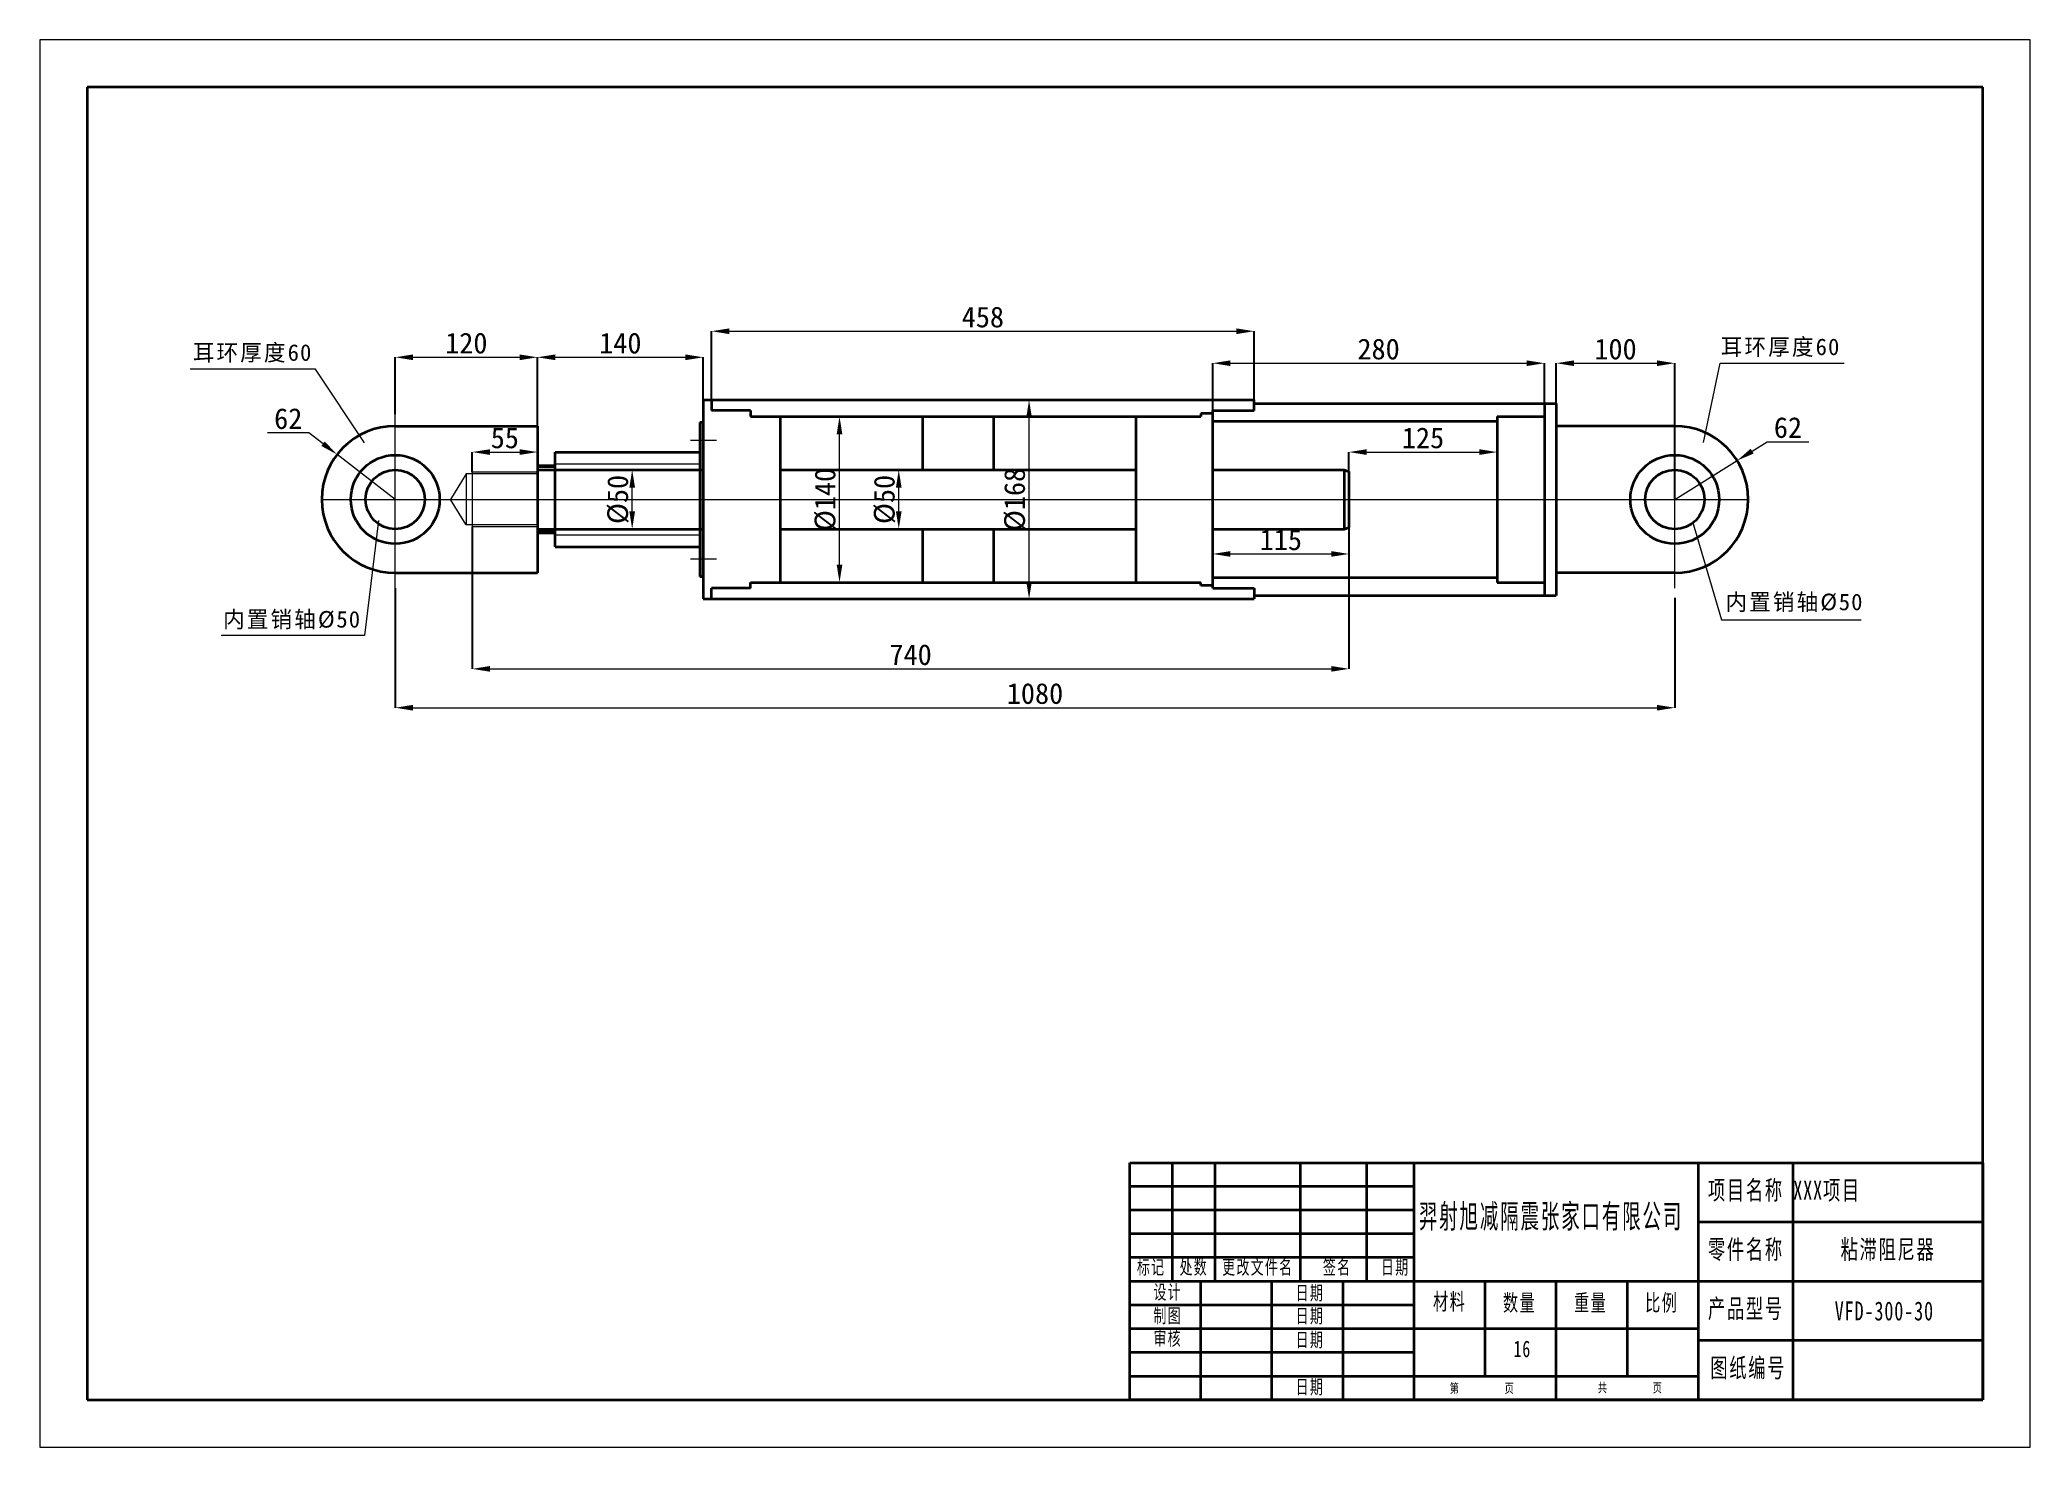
# Model space of a CAD drawing. Header units: metres. Extents: x -775 to 905, y -800 to 388.
import ezdxf

# ---------------------------------------------------------------- set-up
doc = ezdxf.new("R2010")
doc.units = ezdxf.units.M
doc.linetypes.add('点画线', pattern=[324, 162, 108, 18, 18, 18])
doc.linetypes.add('虚线', pattern=[36, 18, 9, 9])
for name, color, linetype, lineweight in [('中心线层', 1, '点画线', 18), ('尺寸线层', 3, 'Continuous', 18), ('粗实线层', 7, 'Continuous', 35), ('细实线层', 7, 'Continuous', 18), ('虚线层', 6, '虚线', 18)]:
    doc.layers.add(name, color=color, linetype=linetype, lineweight=lineweight)
doc.dimstyles.new('CUSTOM_DIMSTYLE', dxfattribs={"dimscale": 5, "dimtxt": 3.5, "dimasz": 3, "dimexe": 1.25, "dimexo": 0, "dimtad": 1, "dimdsep": 46, "dimcen": 2.5, "dimclrd": 3, "dimadec": 3, "dimazin": 3, "dimtfac": 1, "dimtmove": 0, "dimatfit": 3, "dimlwd": 0})

# ---------------------------------------------------------------- blocks, each defined once
blk = doc.blocks.new('$CAXA_FRAME_13B17AC1$')
at = {"layer": '粗实线层'}
for p, q in [((-800, 554), (-800, -554)), ((800, 554), (-800, 554)), ((800, -554), (800, 554)), ((-800, -554), (800, -554))]:
    blk.add_line(p, q, dxfattribs=at)
at = {"layer": '细实线层'}
for p, q in [((840, 594), (-840, 594)), ((-840, 594), (-840, -594)), ((840, -594), (840, 594)), ((-840, -594), (840, -594))]:
    blk.add_line(p, q, dxfattribs=at)
blk = doc.blocks.new('_CLOSEDFILLED')
at = {"color": 0, "linetype": 'BYBLOCK'}
blk.add_solid([(-1, 0.16), (0, 0), (-1, -0.16)], dxfattribs=at)
blk = doc.blocks.new('*D3')
for p, q in [((-475, 72), (-475, 120)), ((-355, 62), (-355, 120))]:
    blk.add_line(p, q)
at = {"color": 3, "lineweight": 0}
blk.add_line((-460, 120), (-370, 120), dxfattribs=at)
at = {"layer": 'Defpoints'}
for p in [(-475, 120), (-475, 72), (-355, 62)]:
    blk.add_point(p, dxfattribs=at)
at = {"layer": '尺寸线层', "color": 3, "xscale": 15, "yscale": 15, "rotation": 180}
blk.add_blockref('_CLOSEDFILLED', (-475, 120), dxfattribs=at)
at = {"layer": '尺寸线层', "color": 3, "xscale": 15, "yscale": 15}
blk.add_blockref('_CLOSEDFILLED', (-355, 120), dxfattribs=at)
at = {"layer": '尺寸线层', "insert": (-415, 131.875), "char_height": 17.5, "attachment_point": 5}
blk.add_mtext('120', dxfattribs=at)
blk = doc.blocks.new('*D4')
for p, q in [((-410, 23), (-410, 40)), ((-355, 8.991), (-355, 40))]:
    blk.add_line(p, q)
at = {"color": 3, "lineweight": 0}
blk.add_line((-395, 40), (-370, 40), dxfattribs=at)
at = {"layer": 'Defpoints'}
for p in [(-410, 40), (-410, 23), (-355, 8.991)]:
    blk.add_point(p, dxfattribs=at)
at = {"layer": '尺寸线层', "color": 3, "xscale": 15, "yscale": 15, "rotation": 180}
blk.add_blockref('_CLOSEDFILLED', (-410, 40), dxfattribs=at)
at = {"layer": '尺寸线层', "color": 3, "xscale": 15, "yscale": 15}
blk.add_blockref('_CLOSEDFILLED', (-355, 40), dxfattribs=at)
at = {"layer": '尺寸线层', "insert": (-382.5, 51.875), "char_height": 17.5, "attachment_point": 5}
blk.add_mtext('55', dxfattribs=at)
blk = doc.blocks.new('*D5')
for p, q in [((-256.306, 25), (-275, 25)), ((-297, -25), (-275, -25))]:
    blk.add_line(p, q)
at = {"color": 3, "lineweight": 0}
blk.add_line((-275, -10), (-275, 10), dxfattribs=at)
at = {"layer": 'Defpoints'}
for p in [(-256.306, 25), (-297, -25), (-275, -25)]:
    blk.add_point(p, dxfattribs=at)
at = {"layer": '尺寸线层', "color": 3, "xscale": 15, "yscale": 15}
for p, rotation in [((-275, 25), 90), ((-275, -25), 270)]:
    blk.add_blockref('_CLOSEDFILLED', p, dxfattribs=dict(at, rotation=rotation))
at = {"layer": '尺寸线层', "insert": (-286.875, 0), "char_height": 17.5, "attachment_point": 5, "rotation": 90}
blk.add_mtext('%%C50', dxfattribs=at)
blk = doc.blocks.new('*D6')
for p, q in [((-130, 70), (-100, 70)), ((-130, -70), (-100, -70))]:
    blk.add_line(p, q)
at = {"color": 3, "lineweight": 0}
blk.add_line((-100, -55), (-100, 55), dxfattribs=at)
at = {"layer": 'Defpoints'}
for p in [(-130, 70), (-130, -70), (-100, -70)]:
    blk.add_point(p, dxfattribs=at)
at = {"layer": '尺寸线层', "color": 3, "xscale": 15, "yscale": 15}
for p, rotation in [((-100, 70), 90), ((-100, -70), 270)]:
    blk.add_blockref('_CLOSEDFILLED', p, dxfattribs=dict(at, rotation=rotation))
at = {"layer": '尺寸线层', "insert": (-111.875, 0), "char_height": 17.5, "attachment_point": 5, "rotation": 90}
blk.add_mtext('%%C140', dxfattribs=at)
blk = doc.blocks.new('*D7')
for p, q in [((-30, 25), (-50, 25)), ((-30, -25), (-50, -25))]:
    blk.add_line(p, q)
at = {"color": 3, "lineweight": 0}
blk.add_line((-50, -10), (-50, 10), dxfattribs=at)
at = {"layer": 'Defpoints'}
for p in [(-30, 25), (-50, -25), (-30, -25)]:
    blk.add_point(p, dxfattribs=at)
at = {"layer": '尺寸线层', "color": 3, "xscale": 15, "yscale": 15}
for p, rotation in [((-50, 25), 90), ((-50, -25), 270)]:
    blk.add_blockref('_CLOSEDFILLED', p, dxfattribs=dict(at, rotation=rotation))
at = {"layer": '尺寸线层', "insert": (-61.875, 0), "char_height": 17.5, "attachment_point": 5, "rotation": 90}
blk.add_mtext('%%C50', dxfattribs=at)
blk = doc.blocks.new('*D8')
for p, q in [((505, 0), (505, 115)), ((605, 0), (605, 115))]:
    blk.add_line(p, q)
at = {"color": 3, "lineweight": 0}
blk.add_line((520, 115), (590, 115), dxfattribs=at)
at = {"layer": 'Defpoints'}
for p in [(505, 115), (505, 0), (605, 0)]:
    blk.add_point(p, dxfattribs=at)
at = {"layer": '尺寸线层', "color": 3, "xscale": 15, "yscale": 15, "rotation": 180}
blk.add_blockref('_CLOSEDFILLED', (505, 115), dxfattribs=at)
at = {"layer": '尺寸线层', "color": 3, "xscale": 15, "yscale": 15}
blk.add_blockref('_CLOSEDFILLED', (605, 115), dxfattribs=at)
at = {"layer": '尺寸线层', "insert": (555, 126.875), "char_height": 17.5, "attachment_point": 5}
blk.add_mtext('100', dxfattribs=at)
blk = doc.blocks.new('*D9')
for p, q in [((-355, 62), (-355, 120)), ((-215, 84), (-215, 120))]:
    blk.add_line(p, q)
at = {"color": 3, "lineweight": 0}
blk.add_line((-340, 120), (-230, 120), dxfattribs=at)
at = {"layer": 'Defpoints'}
for p in [(-355, 120), (-215, 84), (-355, 62)]:
    blk.add_point(p, dxfattribs=at)
at = {"layer": '尺寸线层', "color": 3, "xscale": 15, "yscale": 15, "rotation": 180}
blk.add_blockref('_CLOSEDFILLED', (-355, 120), dxfattribs=at)
at = {"layer": '尺寸线层', "color": 3, "xscale": 15, "yscale": 15}
blk.add_blockref('_CLOSEDFILLED', (-215, 120), dxfattribs=at)
at = {"layer": '尺寸线层', "insert": (-285, 131.875), "char_height": 17.5, "attachment_point": 5}
blk.add_mtext('140', dxfattribs=at)
blk = doc.blocks.new('*D10')
for p, q in [((-208, 84), (-208, 142)), ((250, 84), (250, 142))]:
    blk.add_line(p, q)
at = {"color": 3, "lineweight": 0}
blk.add_line((-193, 142), (235, 142), dxfattribs=at)
at = {"layer": 'Defpoints'}
for p in [(-208, 142), (-208, 84), (250, 84)]:
    blk.add_point(p, dxfattribs=at)
at = {"layer": '尺寸线层', "color": 3, "xscale": 15, "yscale": 15, "rotation": 180}
blk.add_blockref('_CLOSEDFILLED', (-208, 142), dxfattribs=at)
at = {"layer": '尺寸线层', "color": 3, "xscale": 15, "yscale": 15}
blk.add_blockref('_CLOSEDFILLED', (250, 142), dxfattribs=at)
at = {"layer": '尺寸线层', "insert": (21, 153.875), "char_height": 17.5, "attachment_point": 5}
blk.add_mtext('458', dxfattribs=at)
blk = doc.blocks.new('*D11')
for p, q in [((215, 66), (215, 115)), ((495, 81), (495, 115))]:
    blk.add_line(p, q)
at = {"color": 3, "lineweight": 0}
blk.add_line((230, 115), (480, 115), dxfattribs=at)
at = {"layer": 'Defpoints'}
for p in [(215, 115), (495, 81), (215, 66)]:
    blk.add_point(p, dxfattribs=at)
at = {"layer": '尺寸线层', "color": 3, "xscale": 15, "yscale": 15, "rotation": 180}
blk.add_blockref('_CLOSEDFILLED', (215, 115), dxfattribs=at)
at = {"layer": '尺寸线层', "color": 3, "xscale": 15, "yscale": 15}
blk.add_blockref('_CLOSEDFILLED', (495, 115), dxfattribs=at)
at = {"layer": '尺寸线层', "insert": (355, 126.875), "char_height": 17.5, "attachment_point": 5}
blk.add_mtext('280', dxfattribs=at)
blk = doc.blocks.new('*D12')
for p, q in [((215, -30), (215, -46)), ((330, -23.544), (330, -46))]:
    blk.add_line(p, q)
at = {"color": 3, "lineweight": 0}
blk.add_line((230, -46), (315, -46), dxfattribs=at)
at = {"layer": 'Defpoints'}
for p in [(215, -30), (330, -23.544), (215, -46)]:
    blk.add_point(p, dxfattribs=at)
at = {"layer": '尺寸线层', "color": 3, "xscale": 15, "yscale": 15, "rotation": 180}
blk.add_blockref('_CLOSEDFILLED', (215, -46), dxfattribs=at)
at = {"layer": '尺寸线层', "color": 3, "xscale": 15, "yscale": 15}
blk.add_blockref('_CLOSEDFILLED', (330, -46), dxfattribs=at)
at = {"layer": '尺寸线层', "insert": (272.5, -34.125), "char_height": 17.5, "attachment_point": 5}
blk.add_mtext('115', dxfattribs=at)
blk = doc.blocks.new('*D13')
for p, q in [((330, 16.923), (330, 40)), ((455, 7.171), (455, 40))]:
    blk.add_line(p, q)
at = {"color": 3, "lineweight": 0}
blk.add_line((345, 40), (440, 40), dxfattribs=at)
at = {"layer": 'Defpoints'}
for p in [(330, 40), (330, 16.923), (455, 7.171)]:
    blk.add_point(p, dxfattribs=at)
at = {"layer": '尺寸线层', "color": 3, "xscale": 15, "yscale": 15, "rotation": 180}
blk.add_blockref('_CLOSEDFILLED', (330, 40), dxfattribs=at)
at = {"layer": '尺寸线层', "color": 3, "xscale": 15, "yscale": 15}
blk.add_blockref('_CLOSEDFILLED', (455, 40), dxfattribs=at)
at = {"layer": '尺寸线层', "insert": (392.5, 51.875), "char_height": 17.5, "attachment_point": 5}
blk.add_mtext('125', dxfattribs=at)
blk = doc.blocks.new('*D14')
for p, q in [((-410, -23), (-410, -143)), ((330, -23.544), (330, -143))]:
    blk.add_line(p, q)
at = {"color": 3, "lineweight": 0}
blk.add_line((-395, -143), (315, -143), dxfattribs=at)
at = {"layer": 'Defpoints'}
for p in [(-410, -23), (330, -23.544), (-410, -143)]:
    blk.add_point(p, dxfattribs=at)
at = {"layer": '尺寸线层', "color": 3, "xscale": 15, "yscale": 15, "rotation": 180}
blk.add_blockref('_CLOSEDFILLED', (-410, -143), dxfattribs=at)
at = {"layer": '尺寸线层', "color": 3, "xscale": 15, "yscale": 15}
blk.add_blockref('_CLOSEDFILLED', (330, -143), dxfattribs=at)
at = {"layer": '尺寸线层', "insert": (-40, -131.125), "char_height": 17.5, "attachment_point": 5}
blk.add_mtext('740', dxfattribs=at)
blk = doc.blocks.new('*D15')
for p, q in [((-475, -75), (-475, -175.807)), ((605, -83), (605, -175.807))]:
    blk.add_line(p, q)
at = {"color": 3, "lineweight": 0}
blk.add_line((-460, -175.807), (590, -175.807), dxfattribs=at)
at = {"layer": 'Defpoints'}
for p in [(-475, -75), (605, -83), (-475, -175.807)]:
    blk.add_point(p, dxfattribs=at)
at = {"layer": '尺寸线层', "color": 3, "xscale": 15, "yscale": 15, "rotation": 180}
blk.add_blockref('_CLOSEDFILLED', (-475, -175.807), dxfattribs=at)
at = {"layer": '尺寸线层', "color": 3, "xscale": 15, "yscale": 15}
blk.add_blockref('_CLOSEDFILLED', (605, -175.807), dxfattribs=at)
at = {"layer": '尺寸线层', "insert": (65, -163.932), "char_height": 17.5, "attachment_point": 5}
blk.add_mtext('1080', dxfattribs=at)
blk = doc.blocks.new('*D16')
for p, q in [((65, 84), (60, 84)), ((56, -84), (60, -84))]:
    blk.add_line(p, q)
at = {"color": 3, "lineweight": 0}
blk.add_line((60, -69), (60, 69), dxfattribs=at)
at = {"layer": 'Defpoints'}
for p in [(65, 84), (56, -84), (60, -84)]:
    blk.add_point(p, dxfattribs=at)
at = {"layer": '尺寸线层', "color": 3, "xscale": 15, "yscale": 15}
for p, rotation in [((60, 84), 90), ((60, -84), 270)]:
    blk.add_blockref('_CLOSEDFILLED', p, dxfattribs=dict(at, rotation=rotation))
at = {"layer": '尺寸线层', "insert": (48.125, 0), "char_height": 17.5, "attachment_point": 5, "rotation": 90}
blk.add_mtext('%%C168', dxfattribs=at)
blk = doc.blocks.new('*X20')
at = {"layer": '尺寸线层', "color": 0}
for p, q in [((0, 0), (-103.072, 0)), ((2.679, 0), (0, 0)), ((0, 0), (0, 0))]:
    blk.add_line(p, q, dxfattribs=at)
at = {"layer": '尺寸线层', "color": 0, "linetype": 'Continuous'}
blk.add_line((44.159, -62.107), (2.679, 0), dxfattribs=at)
at = {"layer": '尺寸线层', "color": 0, "insert": (-100.891, 21.027), "char_height": 14, "attachment_point": 1}
blk.add_mtext('{\\T1.1;耳环厚度60}', dxfattribs=at)
blk = doc.blocks.new('*X21')
at = {"layer": '尺寸线层', "color": 0, "linetype": 'Continuous'}
blk.add_line((23.4, 96.935), (11.589, 0), dxfattribs=at)
at = {"layer": '尺寸线层', "color": 0}
for p, q in [((0, 0), (-109.383, 0)), ((11.589, 0), (0, 0)), ((0, 0), (0, 0))]:
    blk.add_line(p, q, dxfattribs=at)
at = {"layer": '尺寸线层', "color": 0, "insert": (-107.787, 20.586), "char_height": 14, "attachment_point": 1}
blk.add_mtext('{\\T1.1;内置销轴%%C50}', dxfattribs=at)
blk = doc.blocks.new('*X22')
at = {"layer": '尺寸线层', "color": 0, "linetype": 'Continuous'}
blk.add_line((-22.182, -66.953), (-8.191, 0), dxfattribs=at)
at = {"layer": '尺寸线层', "color": 0}
for p, q in [((-8.191, 0), (0, 0)), ((0, 0), (96.62, 0)), ((0, 0), (0, 0))]:
    blk.add_line(p, q, dxfattribs=at)
at = {"layer": '尺寸线层', "color": 0, "insert": (-7.614, 20.834), "char_height": 14, "attachment_point": 1}
blk.add_mtext('{\\T1.1;耳环厚度60}', dxfattribs=at)
blk = doc.blocks.new('*X23')
at = {"layer": '尺寸线层', "color": 0, "linetype": 'Continuous'}
blk.add_line((-31.406, 82.942), (-6.927, 0), dxfattribs=at)
at = {"layer": '尺寸线层', "color": 0}
for p, q in [((-6.927, 0), (0, 0)), ((0, 0), (110.942, 0)), ((0, 0), (0, 0))]:
    blk.add_line(p, q, dxfattribs=at)
at = {"layer": '尺寸线层', "color": 0, "insert": (-3.629, 22.175), "char_height": 14, "attachment_point": 1}
blk.add_mtext('{\\T1.1;内置销轴%%C50}', dxfattribs=at)
blk = doc.blocks.new('表格')
at = {"layer": '粗实线层'}
for p, q in [((-720, 200), (0, 200)), ((-720, 0), (-720, 200)), ((-684, 100), (-684, 200)), ((-648, 100), (-648, 200)), ((-576, 100), (-576, 200)), ((-520, 100), (-520, 200)), ((-480, 0), (-480, 200)), ((-240, 0), (-240, 200)), ((-160, 0), (-160, 200)), ((0, 200), (0, 0)), ((-480, 180), (-720, 180)), ((-480, 160), (-720, 160)), ((-480, 140), (-720, 140)), ((0, 150), (-240, 150)), ((-480, 120), (-720, 120)), ((-240, 100), (-720, 100)), ((-660, 0), (-660, 100)), ((-600, 0), (-600, 100)), ((-540, 0), (-540, 100)), ((-420, 20), (-420, 100)), ((-360, 0), (-360, 100)), ((-300, 20), (-300, 100)), ((0, 100), (-240, 100)), ((-480, 80), (-720, 80)), ((-240, 60), (-720, 60)), ((-480, 40), (-720, 40)), ((0, 50), (-240, 50)), ((-720, 20), (-240, 20)), ((0, 0), (-720, 0))]:
    blk.add_line(p, q, dxfattribs=at)
at = {"layer": '粗实线层', "color": 0, "attachment_point": 1}
for s, insert, char_height in [('{\\W0.7;\\T1.1;项目名称}', (-232, 185), 16), ('{\\W0.7;\\T1.1;XXX项目}', (-160, 185), 16), ('{\\W0.7;\\T1.1;零件名称}', (-232, 135), 16), ('{\\W0.7;\\T1.1;粘滞阻尼器}', (-120, 135), 16), ('{\\W0.7;\\T1.1;标记}', (-714, 118), 12), ('{\\W0.7;\\T1.1;处数}', (-678, 118), 12), ('{\\W0.7;\\T1.1;更改文件名}', (-642, 118), 12), ('{\\W0.7;\\T1.1;签名}', (-557, 118), 12), ('{\\W0.7;\\T1.1;日期}', (-508, 118), 12), ('{\\W0.7;\\T1.1;设计}', (-700, 97), 12), ('{\\W0.7;\\T1.1;日期}', (-580, 96.31), 12), ('{\\W0.7;\\T1.1;材料}', (-464, 90), 14), ('{\\W0.7;\\T1.1;数量}', (-405, 89), 14), ('{\\W0.7;\\T1.1;重量}', (-345, 89), 14), ('{\\W0.7;\\T1.1;比例}', (-285, 89), 14), ('{\\W0.7;\\T1.1;产品型号}', (-232, 85), 16), ('{\\W0.7;\\T1.1;制图}', (-700, 77), 12), ('{\\W0.7;\\T1.1;日期}', (-580, 76.896), 12), ('{\\W0.7;\\T1.1;VFD-300-30}', (-125, 83), 16), ('{\\W0.7;\\T1.1;审核}', (-700, 58), 12), ('{\\W0.7;\\T1.1;日期}', (-580, 56.696), 12), ('{\\W0.7;\\T1.1;16}', (-396, 50), 14), ('{\\W0.7;\\T1.1;图纸编号}', (-230, 35), 16), ('{\\W0.7;\\T1.1;日期}', (-580, 16.926), 12), ('{\\W0.7;\\T1.1;第         页}', (-450, 13.806), 8), ('{\\W0.7;\\T1.1;共         页}', (-325, 14.229), 8)]:
    blk.add_mtext(s, dxfattribs=dict(at, insert=insert, char_height=char_height))
at = {"layer": '粗实线层', "color": 7, "insert": (-476, 165), "char_height": 20, "attachment_point": 1}
blk.add_mtext('{\\W0.6;\\T1.1;羿射旭减隔震张家口有限公司}', dxfattribs=at)
blk = doc.blocks.new('防尘罩_1')
at = {"layer": '中心线层'}
for p, q in [((-10.833, 50), (11.261, 50)), ((-10.833, -50), (11.261, -50))]:
    blk.add_line(p, q, dxfattribs=at)
at = {"layer": '粗实线层', "color": 2}
for p, q in [((0, 65), (-3, 65)), ((-3, 65), (-3, -65)), ((0, -65), (0, 65)), ((-125, 40), (-3, 40)), ((-125, -40), (-125, 40)), ((-125, 28.5), (-140, 28.5)), ((-125, 27.5), (-140, 27.5)), ((-125, -27.5), (-140, -27.5)), ((-125, -28.5), (-140, -28.5)), ((-125, -40), (-3, -40)), ((-3, -65), (0, -65))]:
    blk.add_line(p, q, dxfattribs=at)
at = {"layer": '虚线层'}
for p, q in [((-125, 30), (-3, 30)), ((-125, -30), (-3, -30))]:
    blk.add_line(p, q, dxfattribs=at)

msp = doc.modelspace()

# ---------------------------------------------------------------- linework, layer by layer
at = {"layer": '中心线层'}
for p, q in [((-475, -75), (-475, 75)), ((605, -75), (605, 75)), ((-537, 0), (667, 0))]:
    msp.add_line(p, q, dxfattribs=at)
at = {"layer": '粗实线层'}
for p, q in [((-215, 84), (-215, -84)), ((-215, 84), (250, 84)), ((-208, 84), (-208, 75)), ((250, 75), (250, 84)), ((-175, 75), (-208, 75)), ((-175, 75), (-175, 70)), ((-175, 70), (205, 70)), ((-150, 70), (-150, -70)), ((-30, 70), (-30, 25)), ((30, 70), (30, 25)), ((150, 70), (150, -70)), ((205, 72.5), (205, 70)), ((215, 72.5), (205, 72.5)), ((215, -75), (215, 75)), ((215, 75), (250, 75)), ((250, 81), (505, 81)), ((455, 70), (455, -70)), ((455, 70), (495, 70)), ((495, 81), (495, -81)), ((505, 81), (505, -81)), ((-475, 62), (-355, 62)), ((-355, 62), (-355, -62)), ((215, 66), (455, 66)), ((605, 62), (505, 62)), ((-355, 25), (-215, 25)), ((-150, 25), (150, 25)), ((215, 25), (326, 25)), ((326, 25), (326, -25)), ((326, 25), (330, 23.544)), ((330, 23.544), (330, -23.544)), ((-355, -25), (-215, -25)), ((-150, -25), (150, -25)), ((-30, -25), (-30, -70)), ((30, -25), (30, -70)), ((215, -25), (326, -25)), ((326, -25), (330, -23.544)), ((-475, -62), (-355, -62)), ((215, -66), (455, -66)), ((605, -62), (505, -62)), ((-215, -84), (250, -84)), ((-175, -75), (-208, -75)), ((-208, -84), (-208, -75)), ((-175, -75), (-175, -70)), ((-175, -70), (205, -70)), ((205, -72.5), (205, -70)), ((215, -72.5), (205, -72.5)), ((215, -75), (250, -75)), ((250, -75), (250, -84)), ((250, -81), (505, -81)), ((455, -70), (495, -70))]:
    msp.add_line(p, q, dxfattribs=at)
for centre, radius in [((-475, 0), 37.5), ((605, 0), 37.5), ((-475, 0), 25), ((605, 0), 25)]:
    msp.add_circle(centre, radius, dxfattribs=at)
for centre, start, end in [((-475, 0), 90, 270), ((605, 0), 270, 90)]:
    msp.add_arc(centre, 62, start, end, dxfattribs=at)
at = {"layer": '虚线层'}
for p, q in [((-415, 21.5), (-428.278, 0)), ((-355, 21.5), (-415, 21.5)), ((-415, 21.5), (-415, -21.5)), ((-355, 23), (-410, 23)), ((-410, 23), (-410, -23)), ((-415, -21.5), (-428.278, 0)), ((-355, -21.5), (-415, -21.5)), ((-355, -23), (-410, -23))]:
    msp.add_line(p, q, dxfattribs=at)

# ---------------------------------------------------------------- block references
for name, p in [('防尘罩_1', (-215, 0)), ('表格', (865, -760))]:
    msp.add_blockref(name, p)
at = {"layer": '尺寸线层'}
for name, p in [('*X22', (651.425, 114.996)), ('*X20', (-545, 110)), ('*X21', (-512.524, -114.743)), ('*X23', (651.425, -101.683))]:
    msp.add_blockref(name, p, dxfattribs=at)
at = {"layer": '粗实线层'}
msp.add_blockref('$CAXA_FRAME_13B17AC1$', (65, -206), dxfattribs=at)

# ---------------------------------------------------------------- dimensions: what is measured, and where the dimension line sits
at = {"layer": '尺寸线层'}
for base, p1, p2, picture, middle in [((-208, 142), (-208, 84), (250, 84), '*D10', (21, 153.875)), ((-475, 120), (-475, 72), (-355, 62), '*D3', (-415, 131.875)), ((-355, 120), (-355, 62), (-215, 84), '*D9', (-285, 131.875)), ((215, 115), (215, 66), (495, 81), '*D11', (355, 126.875)), ((505, 115), (505, 0), (605, 0), '*D8', (555, 126.875)), ((-410, 40), (-410, 23), (-355, 8.991), '*D4', (-382.5, 51.875)), ((330, 40), (330, 16.923), (455, 7.171), '*D13', (392.5, 51.875)), ((-410, -143), (-410, -23), (330, -23.544), '*D14', (-40, -131.125)), ((215, -46), (215, -30), (330, -23.544), '*D12', (272.5, -34.125)), ((-475, -175.807), (-475, -75), (605, -83), '*D15', (65, -163.932))]:
    dim = msp.add_linear_dim(base=base, p1=p1, p2=p2, dimstyle='CUSTOM_DIMSTYLE', dxfattribs=at)
    dim.commit()
    dim.dimension.update_dxf_attribs({"geometry": picture, "text_midpoint": middle})
for base, p1, p2, text, picture, middle in [((60, -84), (56, -84), (65, 84), '%%C168', '*D16', (48.125, 0)), ((-100, -70), (-130, -70), (-130, 70), '%%C140', '*D6', (-111.875, 0)), ((-275, -25), (-297, -25), (-256.306, 25), '%%C50', '*D5', (-286.875, 0)), ((-50, -25), (-30, -25), (-30, 25), '%%C50', '*D7', (-61.875, 0))]:
    dim = msp.add_linear_dim(base=base, p1=p1, p2=p2, angle=90, text=text, dimstyle='CUSTOM_DIMSTYLE', dxfattribs=at)
    dim.commit()
    dim.dimension.update_dxf_attribs({"geometry": picture, "text_midpoint": middle})
for center, mpoint in [((-475, 0), (-524.065, 37.903)), ((605, 0), (657.597, 32.827))]:
    msp.add_radius_dim(center=center, mpoint=mpoint, text='62', dimstyle='CUSTOM_DIMSTYLE', override={"dimtoh": 1, "dimtix": 0}, dxfattribs=at).render()

doc.saveas('drawing.dxf')
